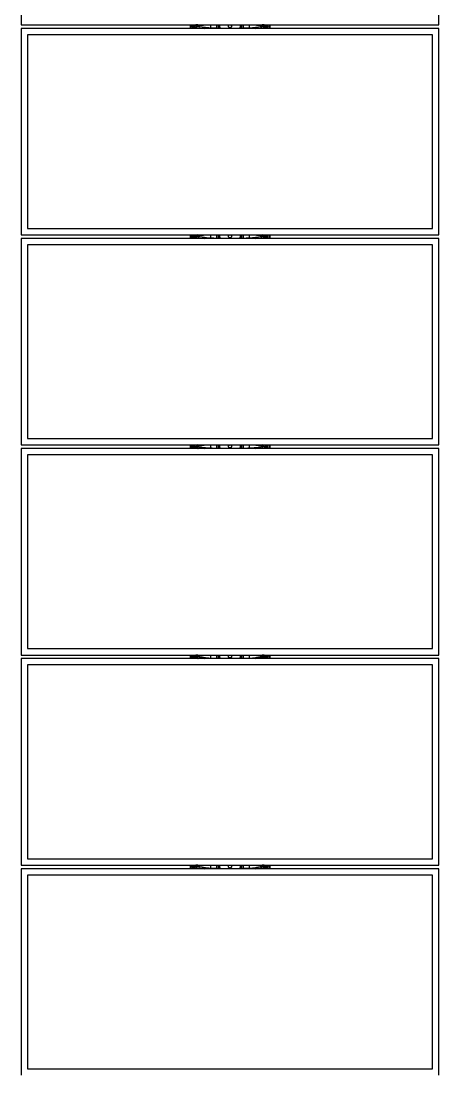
# Model space of a CAD drawing. Header units: inches. Extents: x -1851 to 6314, y -1304 to 4687.
# Drawn here: x 423.5 to 514.1, y 2487.1 to 2714.8 of the extents above; entities that cross this region are included whole.
import ezdxf

# ---------------------------------------------------------------- set-up
doc = ezdxf.new("R2010")
doc.units = ezdxf.units.IN
doc.header["$MEASUREMENT"] = 0

# ---------------------------------------------------------------- blocks, each defined once
blk = doc.blocks.new('2.4.20_7-7_Mid Plan View')
at = {"color": 7, "linetype": 'Continuous', "lineweight": 25}
for p, q in [((-6.6865, 1.15), (-7.8225, 1.15)), ((-6.7215, 1.115), (-7.7875, 1.115)), ((-7.7875, 1.115), (-7.7875, -1.115)), ((-6.7215, -1.115), (-6.7215, 1.115)), ((-6.6865, -1.15), (-6.6865, 1.15)), ((-6.6665, 1.15), (-6.6665, -1.15)), ((-5.5305, 1.15), (-6.6665, 1.15)), ((-5.5655, 1.115), (-6.6315, 1.115)), ((-6.6315, 1.115), (-6.6315, -1.115)), ((-5.5655, -1.115), (-5.5655, 1.115)), ((-5.5305, -1.15), (-5.5305, 1.15)), ((-5.5105, 1.15), (-5.5105, -1.15)), ((-4.3745, 1.15), (-5.5105, 1.15)), ((-4.4095, 1.115), (-5.4755, 1.115)), ((-5.4755, 1.115), (-5.4755, -1.115)), ((-4.4095, -1.115), (-4.4095, 1.115)), ((-4.3745, -1.15), (-4.3745, 1.15)), ((-3.2185, 1.15), (-4.3545, 1.15)), ((-4.3545, 1.15), (-4.3545, -1.15)), ((-3.2535, 1.115), (-4.3195, 1.115)), ((-4.3195, 1.115), (-4.3195, -1.115)), ((-3.2535, -1.115), (-3.2535, 1.115)), ((-3.2185, -1.15), (-3.2185, 1.15)), ((-2.0625, 1.15), (-3.1985, 1.15)), ((-3.1985, 1.15), (-3.1985, -1.15)), ((-2.0975, 1.115), (-3.1635, 1.115)), ((-3.1635, 1.115), (-3.1635, -1.115)), ((-2.0975, -1.115), (-2.0975, 1.115)), ((-2.0625, -1.15), (-2.0625, 1.15)), ((-0.9064, 1.15), (-2.0424, 1.15)), ((-2.0424, 1.15), (-2.0424, -1.15)), ((-6.6665, 0.2186), (-6.6865, 0.2186)), ((-6.6844, 0.1757), (-6.6819, 0.1872)), ((-6.6751, 0.2076), (-6.6751, 0.2019)), ((-6.6744, 0.2076), (-6.6751, 0.2076)), ((-6.6751, 0.2019), (-6.6744, 0.2019)), ((-6.6744, 0.2019), (-6.6744, 0.2076)), ((-5.5105, 0.2186), (-5.5305, 0.2186)), ((-5.5284, 0.1757), (-5.5259, 0.1872)), ((-5.5191, 0.2076), (-5.5191, 0.2019)), ((-5.5184, 0.2076), (-5.5191, 0.2076)), ((-5.5191, 0.2019), (-5.5184, 0.2019)), ((-5.5184, 0.2019), (-5.5184, 0.2076)), ((-4.3545, 0.2186), (-4.3745, 0.2186)), ((-4.3724, 0.1757), (-4.3699, 0.1872)), ((-4.3631, 0.2076), (-4.3631, 0.2019)), ((-4.3624, 0.2076), (-4.3631, 0.2076)), ((-4.3631, 0.2019), (-4.3624, 0.2019)), ((-4.3624, 0.2019), (-4.3624, 0.2076)), ((-3.1985, 0.2186), (-3.2185, 0.2186)), ((-3.2164, 0.1757), (-3.2139, 0.1872)), ((-3.2064, 0.2076), (-3.2071, 0.2076)), ((-3.2071, 0.2076), (-3.2071, 0.2019)), ((-3.2071, 0.2019), (-3.2064, 0.2019)), ((-3.2064, 0.2019), (-3.2064, 0.2076)), ((-2.0424, 0.2186), (-2.0625, 0.2186)), ((-2.0604, 0.1757), (-2.0579, 0.1872)), ((-2.0504, 0.2076), (-2.0511, 0.2076)), ((-2.0511, 0.2076), (-2.0511, 0.2019)), ((-2.0511, 0.2019), (-2.0504, 0.2019)), ((-2.0504, 0.2019), (-2.0504, 0.2076)), ((-6.6865, 0.0708), (-6.6863, 0.0713)), ((-6.6847, 0.0635), (-6.6865, 0.0635)), ((-6.6847, 0.072), (-6.6665, 0.072)), ((-6.6665, 0.0648), (-6.6847, 0.0648)), ((-6.6847, 0.0525), (-6.6847, 0.0648)), ((-5.5305, 0.0708), (-5.5303, 0.0713)), ((-5.5287, 0.0635), (-5.5305, 0.0635)), ((-5.5287, 0.072), (-5.5105, 0.072)), ((-5.5105, 0.0648), (-5.5287, 0.0648)), ((-5.5287, 0.0525), (-5.5287, 0.0648)), ((-4.3745, 0.0708), (-4.3743, 0.0713)), ((-4.3727, 0.0635), (-4.3745, 0.0635)), ((-4.3727, 0.072), (-4.3545, 0.072)), ((-4.3545, 0.0648), (-4.3727, 0.0648)), ((-4.3727, 0.0525), (-4.3727, 0.0648)), ((-3.2185, 0.0708), (-3.2183, 0.0713)), ((-3.2167, 0.0635), (-3.2185, 0.0635)), ((-3.2167, 0.072), (-3.1985, 0.072)), ((-3.1985, 0.0648), (-3.2167, 0.0648)), ((-3.2167, 0.0525), (-3.2167, 0.0648)), ((-2.0625, 0.0708), (-2.0623, 0.0713)), ((-2.0607, 0.0635), (-2.0625, 0.0635)), ((-2.0607, 0.072), (-2.0424, 0.072)), ((-2.0424, 0.0648), (-2.0607, 0.0648)), ((-2.0607, 0.0525), (-2.0607, 0.0648)), ((-6.6847, -0.0648), (-6.6847, -0.0525)), ((-5.5287, -0.0648), (-5.5287, -0.0525)), ((-4.3727, -0.0648), (-4.3727, -0.0525)), ((-3.2167, -0.0648), (-3.2167, -0.0525)), ((-2.0607, -0.0648), (-2.0607, -0.0525)), ((-6.6865, -0.0635), (-6.6847, -0.0635)), ((-6.6863, -0.0713), (-6.6865, -0.0709)), ((-6.6847, -0.0648), (-6.6665, -0.0648)), ((-6.6665, -0.072), (-6.6847, -0.072)), ((-5.5305, -0.0635), (-5.5287, -0.0635)), ((-5.5303, -0.0713), (-5.5305, -0.0709)), ((-5.5287, -0.0648), (-5.5105, -0.0648)), ((-5.5105, -0.072), (-5.5287, -0.072)), ((-4.3745, -0.0635), (-4.3727, -0.0635)), ((-4.3743, -0.0713), (-4.3745, -0.0709)), ((-4.3727, -0.0648), (-4.3545, -0.0648)), ((-4.3545, -0.072), (-4.3727, -0.072)), ((-3.2185, -0.0635), (-3.2167, -0.0635)), ((-3.2183, -0.0713), (-3.2185, -0.0709)), ((-3.2167, -0.0648), (-3.1985, -0.0648)), ((-3.1985, -0.072), (-3.2167, -0.072)), ((-2.0625, -0.0635), (-2.0607, -0.0635)), ((-2.0623, -0.0713), (-2.0625, -0.0709)), ((-2.0607, -0.0648), (-2.0424, -0.0648)), ((-2.0424, -0.072), (-2.0607, -0.072)), ((-6.6665, -0.2186), (-6.6865, -0.2186)), ((-6.6819, -0.1872), (-6.6844, -0.1757)), ((-6.6751, -0.2076), (-6.6751, -0.2019)), ((-6.6744, -0.2019), (-6.6751, -0.2019)), ((-6.6751, -0.2076), (-6.6744, -0.2076)), ((-6.6744, -0.2019), (-6.6744, -0.2076)), ((-5.5105, -0.2186), (-5.5305, -0.2186)), ((-5.5259, -0.1872), (-5.5284, -0.1757)), ((-5.5191, -0.2076), (-5.5191, -0.2019)), ((-5.5184, -0.2019), (-5.5191, -0.2019)), ((-5.5191, -0.2076), (-5.5184, -0.2076)), ((-5.5184, -0.2019), (-5.5184, -0.2076)), ((-4.3545, -0.2186), (-4.3745, -0.2186)), ((-4.3699, -0.1872), (-4.3724, -0.1757)), ((-4.3631, -0.2076), (-4.3631, -0.2019)), ((-4.3624, -0.2019), (-4.3631, -0.2019)), ((-4.3631, -0.2076), (-4.3624, -0.2076)), ((-4.3624, -0.2019), (-4.3624, -0.2076)), ((-3.1985, -0.2186), (-3.2185, -0.2186)), ((-3.2139, -0.1872), (-3.2164, -0.1757)), ((-3.2071, -0.2076), (-3.2071, -0.2019)), ((-3.2064, -0.2019), (-3.2071, -0.2019)), ((-3.2071, -0.2076), (-3.2064, -0.2076)), ((-3.2064, -0.2019), (-3.2064, -0.2076)), ((-2.0424, -0.2186), (-2.0625, -0.2186)), ((-2.0579, -0.1872), (-2.0604, -0.1757)), ((-2.0511, -0.2076), (-2.0511, -0.2019)), ((-2.0504, -0.2019), (-2.0511, -0.2019)), ((-2.0511, -0.2076), (-2.0504, -0.2076)), ((-2.0504, -0.2019), (-2.0504, -0.2076)), ((-7.8225, -1.15), (-6.6865, -1.15)), ((-7.7875, -1.115), (-6.7215, -1.115)), ((-6.6665, -1.15), (-5.5305, -1.15)), ((-6.6315, -1.115), (-5.5655, -1.115)), ((-5.5105, -1.15), (-4.3745, -1.15)), ((-5.4755, -1.115), (-4.4095, -1.115)), ((-4.3545, -1.15), (-3.2185, -1.15)), ((-4.3195, -1.115), (-3.2535, -1.115)), ((-3.1985, -1.15), (-2.0625, -1.15)), ((-3.1635, -1.115), (-2.0975, -1.115)), ((-2.0424, -1.15), (-0.9064, -1.15))]:
    blk.add_line(p, q, dxfattribs=at)
at = {"color": 8, "linetype": 'Continuous', "lineweight": 25}
for p, q in [((-6.6665, 0.215), (-6.6865, 0.215)), ((-6.6744, 0.2019), (-6.6665, 0.1267)), ((-6.6676, 0.1872), (-6.6665, 0.1824)), ((-6.6665, 0.1769), (-6.6676, 0.1872)), ((-5.5105, 0.215), (-5.5305, 0.215)), ((-5.5184, 0.2019), (-5.5105, 0.1267)), ((-5.5116, 0.1872), (-5.5105, 0.1824)), ((-5.5105, 0.1769), (-5.5116, 0.1872)), ((-4.3545, 0.215), (-4.3745, 0.215)), ((-4.3624, 0.2019), (-4.3545, 0.1267)), ((-4.3556, 0.1872), (-4.3545, 0.1824)), ((-4.3545, 0.1769), (-4.3556, 0.1872)), ((-3.1985, 0.215), (-3.2185, 0.215)), ((-3.2064, 0.2019), (-3.1985, 0.1267)), ((-3.1996, 0.1872), (-3.1985, 0.1824)), ((-3.1985, 0.1769), (-3.1996, 0.1872)), ((-2.0424, 0.215), (-2.0625, 0.215)), ((-2.0504, 0.2019), (-2.0424, 0.1267)), ((-2.0436, 0.1872), (-2.0424, 0.1824)), ((-2.0424, 0.1769), (-2.0436, 0.1872)), ((-6.6665, 0.1081), (-6.6849, 0.1081)), ((-5.5105, 0.1081), (-5.5289, 0.1081)), ((-4.3545, 0.1081), (-4.3729, 0.1081)), ((-3.1985, 0.1081), (-3.2169, 0.1081)), ((-2.0424, 0.1081), (-2.0609, 0.1081)), ((-6.6849, -0.1081), (-6.6665, -0.1081)), ((-5.5289, -0.1081), (-5.5105, -0.1081)), ((-4.3729, -0.1081), (-4.3545, -0.1081)), ((-3.2169, -0.1081), (-3.1985, -0.1081)), ((-2.0609, -0.1081), (-2.0424, -0.1081)), ((-6.6665, -0.1267), (-6.6744, -0.2019)), ((-5.5105, -0.1267), (-5.5184, -0.2019)), ((-4.3545, -0.1267), (-4.3624, -0.2019)), ((-3.1985, -0.1267), (-3.2064, -0.2019)), ((-2.0424, -0.1267), (-2.0504, -0.2019)), ((-6.6665, -0.215), (-6.6865, -0.215)), ((-6.6676, -0.1872), (-6.6665, -0.1769)), ((-6.6665, -0.1824), (-6.6676, -0.1872)), ((-5.5105, -0.215), (-5.5305, -0.215)), ((-5.5116, -0.1872), (-5.5105, -0.1769)), ((-5.5105, -0.1824), (-5.5116, -0.1872)), ((-4.3545, -0.215), (-4.3745, -0.215)), ((-4.3556, -0.1872), (-4.3545, -0.1769)), ((-4.3545, -0.1824), (-4.3556, -0.1872)), ((-3.1985, -0.215), (-3.2185, -0.215)), ((-3.1996, -0.1872), (-3.1985, -0.1769)), ((-3.1985, -0.1824), (-3.1996, -0.1872)), ((-2.0424, -0.215), (-2.0625, -0.215)), ((-2.0436, -0.1872), (-2.0424, -0.1769)), ((-2.0424, -0.1824), (-2.0436, -0.1872))]:
    blk.add_line(p, q, dxfattribs=at)
at = {"color": 8, "linetype": 'Continuous', "lineweight": 25, "flags": 128}
for points in [[(-6.6865, 0.1882), (-6.6862, 0.1882), (-6.6849, 0.1879), (-6.6838, 0.1876), (-6.6829, 0.1874), (-6.6823, 0.1873), (-6.6819, 0.1872)], [(-6.6819, 0.1872), (-6.6828, 0.1782), (-6.6865, 0.143)], [(-6.6865, 0.1762), (-6.6864, 0.1761), (-6.6855, 0.1759), (-6.6848, 0.1758), (-6.6844, 0.1757)], [(-6.6676, 0.1872), (-6.6672, 0.1873), (-6.6666, 0.1874), (-6.6665, 0.1874)], [(-5.5305, 0.1882), (-5.5302, 0.1882), (-5.5289, 0.1879), (-5.5278, 0.1876), (-5.5269, 0.1874), (-5.5263, 0.1873), (-5.5259, 0.1872)], [(-5.5259, 0.1872), (-5.5268, 0.1782), (-5.5305, 0.143)], [(-5.5305, 0.1762), (-5.5304, 0.1761), (-5.5295, 0.1759), (-5.5288, 0.1758), (-5.5284, 0.1757)], [(-5.5116, 0.1872), (-5.5112, 0.1873), (-5.5106, 0.1874), (-5.5105, 0.1874)], [(-4.3745, 0.1882), (-4.3742, 0.1882), (-4.3729, 0.1879), (-4.3718, 0.1876), (-4.3709, 0.1874), (-4.3703, 0.1873), (-4.3699, 0.1872)], [(-4.3699, 0.1872), (-4.3708, 0.1782), (-4.3745, 0.143)], [(-4.3745, 0.1762), (-4.3744, 0.1761), (-4.3735, 0.1759), (-4.3728, 0.1758), (-4.3724, 0.1757)], [(-4.3556, 0.1872), (-4.3552, 0.1873), (-4.3546, 0.1874), (-4.3545, 0.1874)], [(-3.2185, 0.1882), (-3.2182, 0.1882), (-3.2169, 0.1879), (-3.2158, 0.1876), (-3.2149, 0.1874), (-3.2143, 0.1873), (-3.2139, 0.1872)], [(-3.2139, 0.1872), (-3.2148, 0.1782), (-3.2185, 0.143)], [(-3.2185, 0.1762), (-3.2184, 0.1761), (-3.2175, 0.1759), (-3.2168, 0.1758), (-3.2164, 0.1757)], [(-3.1996, 0.1872), (-3.1992, 0.1873), (-3.1986, 0.1874), (-3.1985, 0.1874)], [(-2.0625, 0.1882), (-2.0622, 0.1882), (-2.0609, 0.1879), (-2.0598, 0.1876), (-2.0589, 0.1874), (-2.0583, 0.1873), (-2.0579, 0.1872)], [(-2.0579, 0.1872), (-2.0588, 0.1782), (-2.0625, 0.143)], [(-2.0625, 0.1762), (-2.0624, 0.1761), (-2.0615, 0.1759), (-2.0608, 0.1758), (-2.0604, 0.1757)], [(-2.0436, 0.1872), (-2.0432, 0.1873), (-2.0425, 0.1874), (-2.0424, 0.1874)], [(-6.6865, -0.143), (-6.6828, -0.1782), (-6.6819, -0.1872)], [(-5.5305, -0.143), (-5.5268, -0.1782), (-5.5259, -0.1872)], [(-4.3745, -0.143), (-4.3708, -0.1782), (-4.3699, -0.1872)], [(-3.2185, -0.143), (-3.2148, -0.1782), (-3.2139, -0.1872)], [(-2.0625, -0.143), (-2.0588, -0.1782), (-2.0579, -0.1872)], [(-6.6865, -0.1762), (-6.6864, -0.1761), (-6.6855, -0.1759), (-6.6848, -0.1758), (-6.6844, -0.1757)], [(-6.6865, -0.1882), (-6.6862, -0.1882), (-6.6849, -0.1879), (-6.6838, -0.1876), (-6.6829, -0.1874), (-6.6823, -0.1873), (-6.6819, -0.1872)], [(-6.6676, -0.1872), (-6.6672, -0.1873), (-6.6666, -0.1874), (-6.6665, -0.1874)], [(-5.5305, -0.1762), (-5.5304, -0.1761), (-5.5295, -0.1759), (-5.5288, -0.1758), (-5.5284, -0.1757)], [(-5.5305, -0.1882), (-5.5302, -0.1882), (-5.5289, -0.1879), (-5.5278, -0.1876), (-5.5269, -0.1874), (-5.5263, -0.1873), (-5.5259, -0.1872)], [(-5.5116, -0.1872), (-5.5112, -0.1873), (-5.5106, -0.1874), (-5.5105, -0.1874)], [(-4.3745, -0.1762), (-4.3744, -0.1761), (-4.3735, -0.1759), (-4.3728, -0.1758), (-4.3724, -0.1757)], [(-4.3745, -0.1882), (-4.3742, -0.1882), (-4.3729, -0.1879), (-4.3718, -0.1876), (-4.3709, -0.1874), (-4.3703, -0.1873), (-4.3699, -0.1872)], [(-4.3556, -0.1872), (-4.3552, -0.1873), (-4.3546, -0.1874), (-4.3545, -0.1874)], [(-3.2185, -0.1762), (-3.2184, -0.1761), (-3.2175, -0.1759), (-3.2168, -0.1758), (-3.2164, -0.1757)], [(-3.2185, -0.1882), (-3.2182, -0.1882), (-3.2169, -0.1879), (-3.2158, -0.1876), (-3.2149, -0.1874), (-3.2143, -0.1873), (-3.2139, -0.1872)], [(-3.1996, -0.1872), (-3.1992, -0.1873), (-3.1986, -0.1874), (-3.1985, -0.1874)], [(-2.0625, -0.1762), (-2.0624, -0.1761), (-2.0615, -0.1759), (-2.0608, -0.1758), (-2.0604, -0.1757)], [(-2.0625, -0.1882), (-2.0622, -0.1882), (-2.0609, -0.1879), (-2.0598, -0.1876), (-2.0589, -0.1874), (-2.0583, -0.1873), (-2.0579, -0.1872)], [(-2.0436, -0.1872), (-2.0432, -0.1873), (-2.0425, -0.1874), (-2.0424, -0.1874)]]:
    blk.add_lwpolyline(points, dxfattribs=at)
at = {"color": 7, "linetype": 'Continuous', "lineweight": 25, "flags": 128}
for points in [[(-6.6849, 0.1081), (-6.684, 0.117), (-6.6802, 0.1529), (-6.6751, 0.2019)], [(-5.5289, 0.1081), (-5.528, 0.117), (-5.5242, 0.1529), (-5.5191, 0.2019)], [(-4.3729, 0.1081), (-4.372, 0.117), (-4.3682, 0.1529), (-4.3631, 0.2019)], [(-3.2169, 0.1081), (-3.216, 0.117), (-3.2122, 0.1529), (-3.2071, 0.2019)], [(-2.0609, 0.1081), (-2.06, 0.117), (-2.0562, 0.1529), (-2.0511, 0.2019)], [(-6.6751, -0.2019), (-6.676, -0.1929), (-6.6798, -0.157), (-6.6849, -0.1081)], [(-5.5191, -0.2019), (-5.52, -0.1929), (-5.5238, -0.157), (-5.5289, -0.1081)], [(-4.3631, -0.2019), (-4.364, -0.1929), (-4.3678, -0.157), (-4.3729, -0.1081)], [(-3.2071, -0.2019), (-3.208, -0.1929), (-3.2118, -0.157), (-3.2169, -0.1081)], [(-2.0511, -0.2019), (-2.052, -0.1929), (-2.0558, -0.157), (-2.0609, -0.1081)]]:
    blk.add_lwpolyline(points, dxfattribs=at)
at = {"color": 8, "linetype": 'Continuous', "lineweight": 25}
for centre, major_axis, ratio, start_param, end_param in [((-6.6728, 0.1831), (0.0026, -0.0244), 0.611475, 2.543886, 3.07755), ((-5.5168, 0.1831), (0.0026, -0.0244), 0.611475, 2.543886, 3.07755), ((-4.3608, 0.1831), (0.0026, -0.0244), 0.611475, 2.543886, 3.07755), ((-3.2048, 0.1831), (0.0026, -0.0244), 0.611475, 2.543886, 3.07755), ((-2.0486, 0.1831), (-0.0029, 0.0244), 0.614817, -0.606701, -0.073037), ((-6.6728, -0.1831), (-0.0026, -0.0244), 0.611475, 0.064043, 0.597707), ((-5.5168, -0.1831), (-0.0026, -0.0244), 0.611475, 0.064043, 0.597707), ((-4.3608, -0.1831), (-0.0026, -0.0244), 0.611475, 0.064043, 0.597707), ((-3.2048, -0.1831), (-0.0026, -0.0244), 0.611475, 0.064043, 0.597707), ((-2.0486, -0.1831), (0.0029, 0.0244), 0.614817, 3.214629, 3.748294)]:
    blk.add_ellipse(centre, major_axis=major_axis, ratio=ratio, start_param=start_param, end_param=end_param, dxfattribs=at)
at = {"color": 7, "linetype": 'Continuous', "lineweight": 25}
for centre, major_axis, start_param, end_param in [((-6.6728, 0.1831), (-0.002, 0.0187), 4.899674, 6.219143), ((-5.5168, 0.1831), (-0.002, 0.0187), 4.899674, 6.219143), ((-4.3608, 0.1831), (-0.002, 0.0187), 4.899674, 6.219143), ((-3.2048, 0.1831), (-0.002, 0.0187), 4.899674, 6.219143), ((-2.0488, 0.1831), (-0.002, 0.0187), 4.899674, 6.219143), ((-6.6728, -0.1831), (0.002, 0.0187), 3.205635, 4.525104), ((-5.5168, -0.1831), (0.002, 0.0187), 3.205635, 4.525104), ((-4.3608, -0.1831), (0.002, 0.0187), 3.205635, 4.525104), ((-3.2048, -0.1831), (0.002, 0.0187), 3.205635, 4.525104), ((-2.0488, -0.1831), (0.002, 0.0187), 3.205635, 4.525104)]:
    blk.add_ellipse(centre, major_axis=major_axis, ratio=0.302481, start_param=start_param, end_param=end_param, dxfattribs=at)
at = {"color": 8, "linetype": 'Continuous', "lineweight": 25}
for points, knots in [([(-6.6865, 0.1999), (-6.6865, 0.1999), (-6.686, 0.2009), (-6.6846, 0.2026), (-6.6822, 0.205), (-6.6795, 0.2066), (-6.677, 0.2074), (-6.6757, 0.2075), (-6.6751, 0.2076)], [0, 0, 0, 0, 0.006369, 0.231015, 0.455244, 0.725783, 0.862991, 1, 1, 1, 1]), ([(-6.6865, 0.1651), (-6.6863, 0.1667), (-6.6857, 0.1701), (-6.6849, 0.1737), (-6.6844, 0.1757)], [0, 0, 0, 0, 0.450654, 1, 1, 1, 1]), ([(-5.5305, 0.1999), (-5.5305, 0.1999), (-5.53, 0.2009), (-5.5286, 0.2026), (-5.5262, 0.205), (-5.5235, 0.2066), (-5.521, 0.2074), (-5.5197, 0.2075), (-5.5191, 0.2076)], [0, 0, 0, 0, 0.006369, 0.231015, 0.455244, 0.725783, 0.862991, 1, 1, 1, 1]), ([(-5.5305, 0.1651), (-5.5303, 0.1667), (-5.5297, 0.1701), (-5.5289, 0.1737), (-5.5284, 0.1757)], [0, 0, 0, 0, 0.450654, 1, 1, 1, 1]), ([(-4.3745, 0.1999), (-4.3745, 0.1999), (-4.374, 0.2009), (-4.3726, 0.2026), (-4.3702, 0.205), (-4.3675, 0.2066), (-4.365, 0.2074), (-4.3637, 0.2075), (-4.3631, 0.2076)], [0, 0, 0, 0, 0.0063538, 0.2310163, 0.4552183, 0.7257536, 0.86296, 1, 1, 1, 1]), ([(-4.3745, 0.1651), (-4.3743, 0.1667), (-4.3737, 0.1701), (-4.3729, 0.1737), (-4.3724, 0.1757)], [0, 0, 0, 0, 0.450646, 1, 1, 1, 1]), ([(-3.2185, 0.1999), (-3.2185, 0.1999), (-3.218, 0.2009), (-3.2166, 0.2026), (-3.2142, 0.205), (-3.2115, 0.2066), (-3.209, 0.2074), (-3.2077, 0.2075), (-3.2071, 0.2076)], [0, 0, 0, 0, 0.006362, 0.231016, 0.455231, 0.725768, 0.862976, 1, 1, 1, 1]), ([(-3.2185, 0.1651), (-3.2183, 0.1667), (-3.2177, 0.1701), (-3.2169, 0.1737), (-3.2164, 0.1757)], [0, 0, 0, 0, 0.45065, 1, 1, 1, 1]), ([(-2.0625, 0.1999), (-2.0625, 0.1999), (-2.062, 0.2009), (-2.0606, 0.2026), (-2.0582, 0.205), (-2.0555, 0.2066), (-2.053, 0.2074), (-2.0517, 0.2075), (-2.0511, 0.2076)], [0, 0, 0, 0, 0.006362, 0.231016, 0.455231, 0.725768, 0.862976, 1, 1, 1, 1]), ([(-2.0625, 0.1651), (-2.0623, 0.1667), (-2.0617, 0.1701), (-2.0609, 0.1737), (-2.0604, 0.1757)], [0, 0, 0, 0, 0.450654, 1, 1, 1, 1]), ([(-6.6844, -0.1757), (-6.6849, -0.1738), (-6.6856, -0.1702), (-6.6862, -0.1667), (-6.6865, -0.1651)], [0, 0, 0, 0, 0.529453, 1, 1, 1, 1]), ([(-5.5284, -0.1757), (-5.5289, -0.1738), (-5.5296, -0.1702), (-5.5302, -0.1667), (-5.5305, -0.1651)], [0, 0, 0, 0, 0.529461, 1, 1, 1, 1]), ([(-4.3724, -0.1757), (-4.3729, -0.1738), (-4.3736, -0.1702), (-4.3742, -0.1667), (-4.3745, -0.1651)], [0, 0, 0, 0, 0.529461, 1, 1, 1, 1]), ([(-3.2164, -0.1757), (-3.2169, -0.1738), (-3.2176, -0.1702), (-3.2182, -0.1667), (-3.2185, -0.1651)], [0, 0, 0, 0, 0.5294567, 1, 1, 1, 1]), ([(-2.0604, -0.1757), (-2.0609, -0.1738), (-2.0616, -0.1702), (-2.0622, -0.1667), (-2.0625, -0.1651)], [0, 0, 0, 0, 0.5294567, 1, 1, 1, 1]), ([(-6.6751, -0.2076), (-6.6753, -0.2076), (-6.6766, -0.2075), (-6.6787, -0.207), (-6.681, -0.2057), (-6.683, -0.2043), (-6.6847, -0.2024), (-6.686, -0.2009), (-6.6864, -0.2), (-6.6865, -0.1998)], [0, 0, 0, 0, 0.046459, 0.2805, 0.437552, 0.594876, 0.781442, 0.9682, 1, 1, 1, 1]), ([(-5.5191, -0.2076), (-5.5193, -0.2076), (-5.5206, -0.2075), (-5.5227, -0.207), (-5.525, -0.2057), (-5.527, -0.2043), (-5.5287, -0.2024), (-5.53, -0.2009), (-5.5304, -0.2), (-5.5305, -0.1998)], [0, 0, 0, 0, 0.046459, 0.2805, 0.437552, 0.594876, 0.781442, 0.9682, 1, 1, 1, 1]), ([(-4.3631, -0.2076), (-4.3633, -0.2076), (-4.3646, -0.2075), (-4.3667, -0.207), (-4.369, -0.2057), (-4.371, -0.2043), (-4.3727, -0.2024), (-4.374, -0.2009), (-4.3744, -0.2), (-4.3745, -0.1998)], [0, 0, 0, 0, 0.0464912, 0.28053, 0.4375797, 0.5948764, 0.7814396, 0.9682158, 1, 1, 1, 1]), ([(-3.2071, -0.2076), (-3.2073, -0.2076), (-3.2086, -0.2075), (-3.2107, -0.207), (-3.213, -0.2057), (-3.215, -0.2043), (-3.2167, -0.2024), (-3.218, -0.2009), (-3.2184, -0.2), (-3.2185, -0.1998)], [0, 0, 0, 0, 0.046475, 0.280515, 0.437566, 0.594876, 0.781441, 0.968208, 1, 1, 1, 1]), ([(-2.0511, -0.2076), (-2.0513, -0.2076), (-2.0526, -0.2075), (-2.0547, -0.207), (-2.057, -0.2057), (-2.059, -0.2043), (-2.0607, -0.2024), (-2.062, -0.2009), (-2.0624, -0.2), (-2.0625, -0.1998)], [0, 0, 0, 0, 0.046475, 0.2805157, 0.4375666, 0.5948778, 0.7814424, 0.9682002, 1, 1, 1, 1])]:
    blk.add_open_spline(points, degree=3, knots=knots, dxfattribs=at)
at = {"color": 7, "linetype": 'Continuous', "lineweight": 25}
for points, knots in [([(-6.6751, 0.2019), (-6.6753, 0.2018), (-6.6759, 0.2017), (-6.6769, 0.2009), (-6.6784, 0.1989), (-6.6798, 0.1958), (-6.6809, 0.192), (-6.6815, 0.1892), (-6.6818, 0.1876), (-6.6819, 0.1872)], [0, 0, 0, 0, 0.045608, 0.09754, 0.22396, 0.478107, 0.704066, 0.930179, 1, 1, 1, 1]), ([(-5.5191, 0.2019), (-5.5193, 0.2018), (-5.5199, 0.2017), (-5.5209, 0.2009), (-5.5224, 0.1989), (-5.5238, 0.1958), (-5.5249, 0.192), (-5.5255, 0.1892), (-5.5258, 0.1876), (-5.5259, 0.1872)], [0, 0, 0, 0, 0.045608, 0.097561, 0.223963, 0.478119, 0.704069, 0.930179, 1, 1, 1, 1]), ([(-4.3631, 0.2019), (-4.3633, 0.2018), (-4.3639, 0.2017), (-4.3649, 0.2009), (-4.3664, 0.1989), (-4.3678, 0.1958), (-4.3689, 0.192), (-4.3695, 0.1892), (-4.3698, 0.1876), (-4.3699, 0.1872)], [0, 0, 0, 0, 0.045608, 0.09756, 0.223962, 0.478117, 0.704074, 0.930184, 1, 1, 1, 1]), ([(-3.2071, 0.2019), (-3.2073, 0.2018), (-3.2079, 0.2017), (-3.2089, 0.2009), (-3.2104, 0.1989), (-3.2118, 0.1958), (-3.2129, 0.192), (-3.2135, 0.1892), (-3.2138, 0.1876), (-3.2139, 0.1872)], [0, 0, 0, 0, 0.045608, 0.09755, 0.223961, 0.478112, 0.70407, 0.930181, 1, 1, 1, 1]), ([(-2.0511, 0.2019), (-2.0513, 0.2018), (-2.0519, 0.2017), (-2.0529, 0.2009), (-2.0544, 0.1989), (-2.0558, 0.1958), (-2.0569, 0.192), (-2.0575, 0.1892), (-2.0578, 0.1876), (-2.0579, 0.1872)], [0, 0, 0, 0, 0.045608, 0.097551, 0.223961, 0.478113, 0.704068, 0.930179, 1, 1, 1, 1]), ([(-6.6849, 0.108), (-6.6849, 0.108), (-6.6849, 0.108), (-6.685, 0.108), (-6.685, 0.108), (-6.6851, 0.1079), (-6.6857, 0.1079), (-6.6862, 0.1078), (-6.6865, 0.1078)], [0, 0, 0, 0, 0.022386, 0.037222, 0.060828, 0.100788, 0.316245, 1, 1, 1, 1]), ([(-6.6863, 0.0713), (-6.6862, 0.0718), (-6.6861, 0.0744), (-6.686, 0.0791), (-6.6857, 0.0856), (-6.6855, 0.0923), (-6.6853, 0.0984), (-6.6851, 0.1036), (-6.685, 0.1066), (-6.6849, 0.108)], [0, 0, 0, 0, 0.038746, 0.197213, 0.355681, 0.54163, 0.727577, 0.86379, 1, 1, 1, 1]), ([(-6.6863, 0.0713), (-6.6861, 0.0715), (-6.6858, 0.0718), (-6.6852, 0.072), (-6.6849, 0.072), (-6.6847, 0.072)], [0, 0, 0, 0, 0.390088, 0.780372, 1, 1, 1, 1]), ([(-5.5289, 0.108), (-5.5289, 0.108), (-5.5289, 0.108), (-5.529, 0.108), (-5.529, 0.108), (-5.5291, 0.1079), (-5.5297, 0.1079), (-5.5302, 0.1078), (-5.5305, 0.1078)], [0, 0, 0, 0, 0.02227, 0.037108, 0.060939, 0.100907, 0.316403, 1, 1, 1, 1]), ([(-5.5303, 0.0713), (-5.5302, 0.0718), (-5.5301, 0.0744), (-5.53, 0.0791), (-5.5297, 0.0856), (-5.5295, 0.0923), (-5.5293, 0.0984), (-5.5291, 0.1036), (-5.529, 0.1066), (-5.5289, 0.108)], [0, 0, 0, 0, 0.038746, 0.197213, 0.355682, 0.541629, 0.727576, 0.86379, 1, 1, 1, 1]), ([(-5.5303, 0.0713), (-5.5301, 0.0715), (-5.5298, 0.0718), (-5.5292, 0.072), (-5.5289, 0.072), (-5.5287, 0.072)], [0, 0, 0, 0, 0.390088, 0.780372, 1, 1, 1, 1]), ([(-4.3729, 0.108), (-4.3729, 0.108), (-4.3729, 0.108), (-4.373, 0.108), (-4.373, 0.108), (-4.3731, 0.1079), (-4.3737, 0.1079), (-4.3742, 0.1078), (-4.3745, 0.1078)], [0, 0, 0, 0, 0.0223922, 0.0372321, 0.0608447, 0.1008162, 0.3163338, 1, 1, 1, 1]), ([(-4.3743, 0.0713), (-4.3742, 0.0718), (-4.3741, 0.0744), (-4.374, 0.0791), (-4.3737, 0.0856), (-4.3735, 0.0923), (-4.3733, 0.0984), (-4.3731, 0.1036), (-4.373, 0.1066), (-4.3729, 0.108)], [0, 0, 0, 0, 0.038746, 0.197213, 0.355682, 0.541629, 0.727576, 0.86379, 1, 1, 1, 1]), ([(-4.3743, 0.0713), (-4.3741, 0.0715), (-4.3738, 0.0718), (-4.3732, 0.072), (-4.3729, 0.072), (-4.3727, 0.072)], [0, 0, 0, 0, 0.390081, 0.7801, 1, 1, 1, 1]), ([(-3.2169, 0.108), (-3.2169, 0.108), (-3.2169, 0.108), (-3.217, 0.108), (-3.217, 0.108), (-3.2171, 0.1079), (-3.2177, 0.1079), (-3.2182, 0.1078), (-3.2185, 0.1078)], [0, 0, 0, 0, 0.022389, 0.037227, 0.060837, 0.100932, 0.31628, 1, 1, 1, 1]), ([(-3.2183, 0.0713), (-3.2182, 0.0718), (-3.2181, 0.0744), (-3.218, 0.0791), (-3.2177, 0.0856), (-3.2175, 0.0923), (-3.2173, 0.0984), (-3.2171, 0.1036), (-3.217, 0.1066), (-3.2169, 0.108)], [0, 0, 0, 0, 0.038746, 0.197213, 0.355682, 0.541629, 0.727577, 0.86379, 1, 1, 1, 1]), ([(-3.2183, 0.0713), (-3.2181, 0.0715), (-3.2178, 0.0718), (-3.2172, 0.072), (-3.2169, 0.072), (-3.2167, 0.072)], [0, 0, 0, 0, 0.390084, 0.780236, 1, 1, 1, 1]), ([(-2.0609, 0.108), (-2.0609, 0.108), (-2.0609, 0.108), (-2.061, 0.108), (-2.061, 0.108), (-2.0611, 0.1079), (-2.0617, 0.1079), (-2.0622, 0.1078), (-2.0625, 0.1078)], [0, 0, 0, 0, 0.022389, 0.037227, 0.060836, 0.100802, 0.316289, 1, 1, 1, 1]), ([(-2.0623, 0.0713), (-2.0622, 0.0718), (-2.0621, 0.0744), (-2.062, 0.0791), (-2.0617, 0.0856), (-2.0615, 0.0923), (-2.0613, 0.0984), (-2.0611, 0.1036), (-2.061, 0.1066), (-2.0609, 0.108)], [0, 0, 0, 0, 0.038746, 0.197213, 0.355682, 0.541629, 0.727577, 0.86379, 1, 1, 1, 1]), ([(-2.0623, 0.0713), (-2.0621, 0.0715), (-2.0618, 0.0718), (-2.0612, 0.072), (-2.0609, 0.072), (-2.0607, 0.072)], [0, 0, 0, 0, 0.3900199, 0.780213, 1, 1, 1, 1]), ([(-6.6839, 0.0528), (-6.684, 0.0527), (-6.6842, 0.0525), (-6.6846, 0.0524), (-6.685, 0.0523), (-6.6854, 0.0524), (-6.6857, 0.0525), (-6.6862, 0.0527), (-6.6865, 0.053), (-6.6865, 0.0532), (-6.6865, 0.0533)], [0, 0, 0, 0, 0.154263, 0.268699, 0.364753, 0.461069, 0.556211, 0.707605, 0.947311, 1, 1, 1, 1]), ([(-6.6839, 0.0528), (-6.6834, 0.0532), (-6.6823, 0.0541), (-6.6802, 0.0552), (-6.6777, 0.056), (-6.6749, 0.0563), (-6.6719, 0.056), (-6.6694, 0.0552), (-6.6676, 0.0543), (-6.6668, 0.0537), (-6.6665, 0.0535)], [0, 0, 0, 0, 0.130892, 0.261473, 0.397692, 0.535152, 0.655624, 0.809111, 0.93504, 1, 1, 1, 1]), ([(-6.6738, 0.0085), (-6.6747, 0.0085), (-6.6766, 0.0086), (-6.6792, 0.0074), (-6.6813, 0.0055), (-6.6826, 0.0029), (-6.6831, 0), (-6.6826, -0.0028), (-6.6813, -0.0054), (-6.6792, -0.0074), (-6.6766, -0.0085), (-6.6738, -0.0087), (-6.6711, -0.0079), (-6.6689, -0.0062), (-6.6672, -0.0038), (-6.6664, -0.001), (-6.6666, 0.0019), (-6.6676, 0.0046), (-6.6695, 0.0068), (-6.6716, 0.0081), (-6.6732, 0.0084), (-6.6738, 0.0085)], [0, 0, 0, 0, 0.052104, 0.104544, 0.157915, 0.212373, 0.267149, 0.32152, 0.375409, 0.428943, 0.481971, 0.534332, 0.586535, 0.639504, 0.693643, 0.748416, 0.802965, 0.856999, 0.910658, 0.963881, 1, 1, 1, 1]), ([(-5.5279, 0.0528), (-5.528, 0.0527), (-5.5282, 0.0525), (-5.5286, 0.0524), (-5.529, 0.0523), (-5.5294, 0.0524), (-5.5297, 0.0525), (-5.5302, 0.0527), (-5.5305, 0.053), (-5.5305, 0.0532), (-5.5305, 0.0533)], [0, 0, 0, 0, 0.1543471, 0.2686683, 0.3648483, 0.4611619, 0.5561865, 0.707671, 0.9473117, 1, 1, 1, 1]), ([(-5.5279, 0.0528), (-5.5274, 0.0532), (-5.5263, 0.0541), (-5.5242, 0.0552), (-5.5217, 0.056), (-5.5189, 0.0563), (-5.5159, 0.056), (-5.5134, 0.0552), (-5.5116, 0.0543), (-5.5108, 0.0537), (-5.5105, 0.0535)], [0, 0, 0, 0, 0.130878, 0.261474, 0.397673, 0.535155, 0.655626, 0.809112, 0.93504, 1, 1, 1, 1]), ([(-5.5178, 0.0085), (-5.5187, 0.0085), (-5.5206, 0.0086), (-5.5232, 0.0074), (-5.5253, 0.0055), (-5.5266, 0.0029), (-5.5271, 0), (-5.5266, -0.0028), (-5.5253, -0.0054), (-5.5232, -0.0074), (-5.5206, -0.0085), (-5.5178, -0.0087), (-5.5151, -0.0079), (-5.5129, -0.0062), (-5.5112, -0.0038), (-5.5104, -0.001), (-5.5106, 0.0019), (-5.5116, 0.0046), (-5.5135, 0.0068), (-5.5156, 0.0081), (-5.5172, 0.0084), (-5.5178, 0.0085)], [0, 0, 0, 0, 0.052104, 0.104545, 0.157916, 0.212374, 0.26715, 0.321522, 0.375411, 0.428945, 0.481966, 0.534336, 0.586539, 0.639501, 0.693645, 0.748418, 0.802968, 0.856999, 0.910659, 0.96389, 1, 1, 1, 1]), ([(-4.3719, 0.0528), (-4.372, 0.0527), (-4.3722, 0.0525), (-4.3726, 0.0524), (-4.373, 0.0523), (-4.3734, 0.0524), (-4.3737, 0.0525), (-4.3742, 0.0527), (-4.3745, 0.053), (-4.3745, 0.0532), (-4.3745, 0.0533)], [0, 0, 0, 0, 0.154264, 0.268588, 0.36477, 0.461086, 0.556229, 0.707624, 0.947331, 1, 1, 1, 1]), ([(-4.3719, 0.0528), (-4.3714, 0.0532), (-4.3703, 0.0541), (-4.3682, 0.0552), (-4.3657, 0.056), (-4.3629, 0.0563), (-4.3599, 0.056), (-4.3574, 0.0552), (-4.3556, 0.0543), (-4.3548, 0.0537), (-4.3545, 0.0535)], [0, 0, 0, 0, 0.13089, 0.261469, 0.397686, 0.535165, 0.655635, 0.8091, 0.935027, 1, 1, 1, 1]), ([(-4.3618, 0.0085), (-4.3627, 0.0085), (-4.3646, 0.0086), (-4.3672, 0.0074), (-4.3693, 0.0055), (-4.3706, 0.0029), (-4.3711, 0), (-4.3706, -0.0028), (-4.3693, -0.0054), (-4.3672, -0.0074), (-4.3646, -0.0085), (-4.3618, -0.0087), (-4.3591, -0.0079), (-4.3569, -0.0062), (-4.3552, -0.0038), (-4.3544, -0.001), (-4.3546, 0.0019), (-4.3556, 0.0046), (-4.3575, 0.0068), (-4.3596, 0.0081), (-4.3612, 0.0084), (-4.3618, 0.0085)], [0, 0, 0, 0, 0.052113, 0.104553, 0.157917, 0.212379, 0.267154, 0.321524, 0.375409, 0.42895, 0.48197, 0.534331, 0.586542, 0.639503, 0.693647, 0.74842, 0.80297, 0.857, 0.910659, 0.96389, 1, 1, 1, 1]), ([(-3.2159, 0.0528), (-3.216, 0.0527), (-3.2162, 0.0525), (-3.2166, 0.0524), (-3.217, 0.0523), (-3.2174, 0.0524), (-3.2177, 0.0525), (-3.2182, 0.0527), (-3.2185, 0.053), (-3.2185, 0.0532), (-3.2185, 0.0533)], [0, 0, 0, 0, 0.154264, 0.268643, 0.364762, 0.461077, 0.55622, 0.707615, 0.947321, 1, 1, 1, 1]), ([(-3.2159, 0.0528), (-3.2154, 0.0532), (-3.2143, 0.0541), (-3.2122, 0.0552), (-3.2097, 0.056), (-3.2069, 0.0563), (-3.2039, 0.056), (-3.2014, 0.0552), (-3.1996, 0.0543), (-3.1988, 0.0537), (-3.1985, 0.0535)], [0, 0, 0, 0, 0.130891, 0.26147, 0.397679, 0.53516, 0.65563, 0.809106, 0.935033, 1, 1, 1, 1]), ([(-3.2058, 0.0085), (-3.2067, 0.0085), (-3.2086, 0.0086), (-3.2112, 0.0074), (-3.2133, 0.0055), (-3.2146, 0.0029), (-3.2151, 0), (-3.2146, -0.0028), (-3.2133, -0.0054), (-3.2112, -0.0074), (-3.2086, -0.0085), (-3.2058, -0.0087), (-3.2031, -0.0079), (-3.2009, -0.0062), (-3.1992, -0.0038), (-3.1984, -0.001), (-3.1986, 0.0019), (-3.1996, 0.0046), (-3.2015, 0.0068), (-3.2036, 0.0081), (-3.2052, 0.0084), (-3.2058, 0.0085)], [0, 0, 0, 0, 0.052108, 0.104549, 0.157917, 0.212377, 0.267152, 0.321523, 0.375409, 0.428947, 0.481967, 0.534332, 0.586539, 0.639501, 0.693645, 0.748418, 0.802968, 0.857, 0.910659, 0.96389, 1, 1, 1, 1]), ([(-2.0599, 0.0528), (-2.06, 0.0527), (-2.0602, 0.0525), (-2.0606, 0.0524), (-2.061, 0.0523), (-2.0614, 0.0524), (-2.0617, 0.0525), (-2.0622, 0.0527), (-2.0625, 0.053), (-2.0625, 0.0532), (-2.0625, 0.0533)], [0, 0, 0, 0, 0.154304, 0.268625, 0.364806, 0.461119, 0.556202, 0.70764, 0.947312, 1, 1, 1, 1]), ([(-2.0599, 0.0528), (-2.0594, 0.0532), (-2.0583, 0.0541), (-2.0562, 0.0552), (-2.0537, 0.056), (-2.0509, 0.0563), (-2.0479, 0.056), (-2.0454, 0.0552), (-2.0436, 0.0543), (-2.0427, 0.0537), (-2.0424, 0.0535)], [0, 0, 0, 0, 0.130885, 0.261474, 0.397684, 0.535166, 0.655627, 0.809104, 0.935033, 1, 1, 1, 1]), ([(-2.0498, 0.0085), (-2.0507, 0.0085), (-2.0526, 0.0086), (-2.0552, 0.0074), (-2.0573, 0.0055), (-2.0586, 0.0029), (-2.0591, 0), (-2.0586, -0.0028), (-2.0573, -0.0054), (-2.0552, -0.0074), (-2.0526, -0.0085), (-2.0498, -0.0087), (-2.0471, -0.0079), (-2.0449, -0.0062), (-2.0432, -0.0038), (-2.0423, -0.001), (-2.0425, 0.0019), (-2.0436, 0.0046), (-2.0455, 0.0068), (-2.0476, 0.0081), (-2.0492, 0.0084), (-2.0498, 0.0085)], [0, 0, 0, 0, 0.0521081, 0.1045446, 0.1579155, 0.2123732, 0.2671489, 0.3215197, 0.3754084, 0.4289428, 0.4819669, 0.5343322, 0.5865346, 0.6394999, 0.6936437, 0.7484168, 0.8029665, 0.8569989, 0.9106549, 0.9638859, 1, 1, 1, 1]), ([(-6.6865, -0.0533), (-6.6865, -0.0533), (-6.6865, -0.053), (-6.6861, -0.0527), (-6.6858, -0.0525), (-6.6853, -0.0524), (-6.6849, -0.0523), (-6.6845, -0.0524), (-6.6842, -0.0526), (-6.684, -0.0527), (-6.6839, -0.0528)], [0, 0, 0, 0, 0.119092, 0.292707, 0.467764, 0.568733, 0.670252, 0.761357, 0.88288, 1, 1, 1, 1]), ([(-6.6665, -0.0535), (-6.6667, -0.0537), (-6.6677, -0.0544), (-6.6693, -0.0552), (-6.6714, -0.0558), (-6.673, -0.0561), (-6.6751, -0.0563), (-6.6776, -0.056), (-6.6801, -0.0552), (-6.6822, -0.0541), (-6.6834, -0.0532), (-6.6839, -0.0528), (-6.6839, -0.0528)], [0, 0, 0, 0, 0.052244, 0.218728, 0.303334, 0.387706, 0.463479, 0.585126, 0.740617, 0.868319, 0.996302, 1, 1, 1, 1]), ([(-5.5305, -0.0533), (-5.5305, -0.0533), (-5.5305, -0.053), (-5.5301, -0.0527), (-5.5298, -0.0525), (-5.5293, -0.0524), (-5.5289, -0.0523), (-5.5285, -0.0524), (-5.5282, -0.0526), (-5.528, -0.0527), (-5.5279, -0.0528)], [0, 0, 0, 0, 0.119092, 0.292645, 0.467791, 0.568759, 0.670277, 0.761381, 0.8828, 1, 1, 1, 1]), ([(-5.5105, -0.0535), (-5.5107, -0.0537), (-5.5117, -0.0544), (-5.5133, -0.0552), (-5.5154, -0.0558), (-5.517, -0.0561), (-5.5191, -0.0563), (-5.5216, -0.056), (-5.5241, -0.0552), (-5.5262, -0.0541), (-5.5274, -0.0532), (-5.5279, -0.0528), (-5.5279, -0.0528)], [0, 0, 0, 0, 0.052244, 0.218743, 0.30333, 0.387701, 0.463496, 0.585121, 0.74063, 0.868332, 0.996315, 1, 1, 1, 1]), ([(-4.3745, -0.0533), (-4.3745, -0.0533), (-4.3745, -0.053), (-4.3741, -0.0527), (-4.3738, -0.0525), (-4.3733, -0.0524), (-4.3729, -0.0523), (-4.3725, -0.0524), (-4.3722, -0.0526), (-4.372, -0.0527), (-4.3719, -0.0528)], [0, 0, 0, 0, 0.119097, 0.29266, 0.467725, 0.568698, 0.670221, 0.76145, 0.882875, 1, 1, 1, 1]), ([(-4.3545, -0.0535), (-4.3547, -0.0537), (-4.3557, -0.0544), (-4.3573, -0.0552), (-4.3594, -0.0558), (-4.361, -0.0561), (-4.3631, -0.0563), (-4.3656, -0.056), (-4.3681, -0.0552), (-4.3702, -0.0541), (-4.3714, -0.0532), (-4.3719, -0.0528), (-4.3719, -0.0528)], [0, 0, 0, 0, 0.052257, 0.218739, 0.303344, 0.387694, 0.463488, 0.585111, 0.74062, 0.868321, 0.996302, 1, 1, 1, 1]), ([(-3.2185, -0.0533), (-3.2185, -0.0533), (-3.2185, -0.053), (-3.2181, -0.0527), (-3.2178, -0.0525), (-3.2173, -0.0524), (-3.2169, -0.0523), (-3.2165, -0.0524), (-3.2162, -0.0526), (-3.216, -0.0527), (-3.2159, -0.0528)], [0, 0, 0, 0, 0.1190932, 0.2926493, 0.4677524, 0.5687217, 0.6702412, 0.7614069, 0.8828795, 1, 1, 1, 1]), ([(-3.1985, -0.0535), (-3.1987, -0.0537), (-3.1997, -0.0544), (-3.2013, -0.0552), (-3.2034, -0.0558), (-3.205, -0.0561), (-3.2071, -0.0563), (-3.2096, -0.056), (-3.2121, -0.0552), (-3.2142, -0.0541), (-3.2154, -0.0532), (-3.2159, -0.0528), (-3.2159, -0.0528)], [0, 0, 0, 0, 0.05225, 0.218733, 0.303339, 0.387699, 0.463482, 0.585117, 0.740626, 0.868327, 0.996302, 1, 1, 1, 1]), ([(-2.0625, -0.0533), (-2.0625, -0.0533), (-2.0625, -0.053), (-2.0621, -0.0527), (-2.0618, -0.0525), (-2.0613, -0.0524), (-2.0609, -0.0523), (-2.0605, -0.0524), (-2.0602, -0.0526), (-2.06, -0.0527), (-2.0599, -0.0528)], [0, 0, 0, 0, 0.11909, 0.292672, 0.467771, 0.568681, 0.67026, 0.761424, 0.882842, 1, 1, 1, 1]), ([(-2.0424, -0.0535), (-2.0426, -0.0537), (-2.0437, -0.0544), (-2.0453, -0.0552), (-2.0474, -0.0558), (-2.049, -0.0561), (-2.0511, -0.0563), (-2.0536, -0.056), (-2.0561, -0.0552), (-2.0582, -0.0541), (-2.0594, -0.0532), (-2.0599, -0.0528), (-2.0599, -0.0528)], [0, 0, 0, 0, 0.052251, 0.218735, 0.303342, 0.387703, 0.463487, 0.585112, 0.740623, 0.868325, 0.996309, 1, 1, 1, 1]), ([(-6.6865, -0.1078), (-6.6863, -0.1078), (-6.6859, -0.1078), (-6.6855, -0.1079), (-6.6852, -0.1079), (-6.6851, -0.1079), (-6.685, -0.108), (-6.685, -0.108), (-6.6849, -0.108), (-6.6849, -0.108), (-6.6849, -0.108)], [0, 0, 0, 0, 0.400178, 0.683354, 0.825691, 0.899266, 0.939205, 0.962798, 0.977626, 1, 1, 1, 1]), ([(-6.6849, -0.108), (-6.685, -0.1066), (-6.6851, -0.1036), (-6.6853, -0.0983), (-6.6855, -0.0923), (-6.6857, -0.0856), (-6.686, -0.0791), (-6.6861, -0.0744), (-6.6862, -0.0718), (-6.6863, -0.0713)], [0, 0, 0, 0, 0.136281, 0.272564, 0.458441, 0.644319, 0.802794, 0.961268, 1, 1, 1, 1]), ([(-6.6847, -0.072), (-6.685, -0.072), (-6.6854, -0.0719), (-6.6859, -0.0716), (-6.6862, -0.0714), (-6.6863, -0.0713)], [0, 0, 0, 0, 0.386291, 0.772847, 1, 1, 1, 1]), ([(-5.5305, -0.1078), (-5.5303, -0.1078), (-5.5299, -0.1078), (-5.5295, -0.1079), (-5.5292, -0.1079), (-5.5291, -0.1079), (-5.529, -0.108), (-5.529, -0.108), (-5.5289, -0.108), (-5.5289, -0.108), (-5.5289, -0.108)], [0, 0, 0, 0, 0.40025, 0.683475, 0.825838, 0.899147, 0.939093, 0.962912, 0.977742, 1, 1, 1, 1]), ([(-5.5289, -0.108), (-5.529, -0.1066), (-5.5291, -0.1036), (-5.5293, -0.0983), (-5.5295, -0.0923), (-5.5297, -0.0856), (-5.53, -0.0791), (-5.5301, -0.0744), (-5.5302, -0.0718), (-5.5303, -0.0713)], [0, 0, 0, 0, 0.136281, 0.272564, 0.458441, 0.644319, 0.802794, 0.961268, 1, 1, 1, 1]), ([(-5.5287, -0.072), (-5.529, -0.072), (-5.5294, -0.0719), (-5.5299, -0.0716), (-5.5302, -0.0714), (-5.5303, -0.0713)], [0, 0, 0, 0, 0.386552, 0.772854, 1, 1, 1, 1]), ([(-4.3745, -0.1078), (-4.3743, -0.1078), (-4.3739, -0.1078), (-4.3735, -0.1079), (-4.3732, -0.1079), (-4.3731, -0.1079), (-4.373, -0.108), (-4.373, -0.108), (-4.3729, -0.108), (-4.3729, -0.108), (-4.3729, -0.108)], [0, 0, 0, 0, 0.400009, 0.683261, 0.825923, 0.899239, 0.939188, 0.962788, 0.97762, 1, 1, 1, 1]), ([(-4.3729, -0.108), (-4.373, -0.1066), (-4.3731, -0.1036), (-4.3733, -0.0983), (-4.3735, -0.0923), (-4.3737, -0.0856), (-4.374, -0.0791), (-4.3741, -0.0744), (-4.3742, -0.0718), (-4.3743, -0.0713)], [0, 0, 0, 0, 0.1362817, 0.2725635, 0.458441, 0.6443187, 0.8027937, 0.9612677, 1, 1, 1, 1]), ([(-4.3727, -0.072), (-4.373, -0.072), (-4.3734, -0.0719), (-4.3739, -0.0716), (-4.3742, -0.0714), (-4.3743, -0.0713)], [0, 0, 0, 0, 0.386552, 0.772854, 1, 1, 1, 1]), ([(-3.2185, -0.1078), (-3.2183, -0.1078), (-3.2179, -0.1078), (-3.2175, -0.1079), (-3.2172, -0.1079), (-3.2171, -0.1079), (-3.217, -0.108), (-3.217, -0.108), (-3.2169, -0.108), (-3.2169, -0.108), (-3.2169, -0.108)], [0, 0, 0, 0, 0.4000936, 0.6833074, 0.825807, 0.8992523, 0.9391966, 0.9627932, 0.977623, 1, 1, 1, 1]), ([(-3.2169, -0.108), (-3.217, -0.1066), (-3.2171, -0.1036), (-3.2173, -0.0983), (-3.2175, -0.0923), (-3.2177, -0.0856), (-3.218, -0.0791), (-3.2181, -0.0744), (-3.2182, -0.0718), (-3.2183, -0.0713)], [0, 0, 0, 0, 0.136282, 0.272564, 0.458441, 0.644319, 0.802794, 0.961268, 1, 1, 1, 1]), ([(-3.2167, -0.072), (-3.217, -0.072), (-3.2174, -0.0719), (-3.2179, -0.0716), (-3.2182, -0.0714), (-3.2183, -0.0713)], [0, 0, 0, 0, 0.386552, 0.772854, 1, 1, 1, 1]), ([(-2.0625, -0.1078), (-2.0623, -0.1078), (-2.0619, -0.1078), (-2.0615, -0.1079), (-2.0612, -0.1079), (-2.0611, -0.1079), (-2.061, -0.108), (-2.061, -0.108), (-2.0609, -0.108), (-2.0609, -0.108), (-2.0609, -0.108)], [0, 0, 0, 0, 0.400234, 0.683306, 0.825806, 0.899252, 0.939196, 0.962793, 0.977623, 1, 1, 1, 1]), ([(-2.0609, -0.108), (-2.061, -0.1066), (-2.0611, -0.1036), (-2.0613, -0.0983), (-2.0615, -0.0923), (-2.0617, -0.0856), (-2.062, -0.0791), (-2.0621, -0.0744), (-2.0622, -0.0718), (-2.0623, -0.0713)], [0, 0, 0, 0, 0.136281, 0.272564, 0.458441, 0.644319, 0.802794, 0.961268, 1, 1, 1, 1]), ([(-2.0607, -0.072), (-2.061, -0.072), (-2.0614, -0.0719), (-2.0619, -0.0716), (-2.0622, -0.0714), (-2.0623, -0.0713)], [0, 0, 0, 0, 0.38646, 0.772927, 1, 1, 1, 1]), ([(-6.6819, -0.1872), (-6.6817, -0.1881), (-6.6812, -0.191), (-6.6801, -0.195), (-6.6784, -0.1988), (-6.6771, -0.2007), (-6.676, -0.2016), (-6.6754, -0.2018), (-6.6752, -0.2019), (-6.6751, -0.2019)], [0, 0, 0, 0, 0.159804, 0.534668, 0.748509, 0.898924, 0.951774, 0.98526, 1, 1, 1, 1]), ([(-5.5259, -0.1872), (-5.5257, -0.1881), (-5.5252, -0.191), (-5.5241, -0.195), (-5.5224, -0.1988), (-5.5211, -0.2007), (-5.52, -0.2016), (-5.5194, -0.2018), (-5.5192, -0.2019), (-5.5191, -0.2019)], [0, 0, 0, 0, 0.159804, 0.534667, 0.748508, 0.898923, 0.951772, 0.985234, 1, 1, 1, 1]), ([(-4.3699, -0.1872), (-4.3697, -0.1881), (-4.3692, -0.191), (-4.3681, -0.195), (-4.3664, -0.1988), (-4.3651, -0.2007), (-4.364, -0.2016), (-4.3634, -0.2018), (-4.3632, -0.2019), (-4.3631, -0.2019)], [0, 0, 0, 0, 0.1597984, 0.5346655, 0.7485042, 0.8989027, 0.9517726, 0.9852336, 1, 1, 1, 1]), ([(-3.2139, -0.1872), (-3.2137, -0.1881), (-3.2132, -0.191), (-3.2121, -0.195), (-3.2104, -0.1988), (-3.2091, -0.2007), (-3.208, -0.2016), (-3.2074, -0.2018), (-3.2072, -0.2019), (-3.2071, -0.2019)], [0, 0, 0, 0, 0.159801, 0.534666, 0.748505, 0.898912, 0.951761, 0.985247, 1, 1, 1, 1]), ([(-2.0579, -0.1872), (-2.0577, -0.1881), (-2.0572, -0.191), (-2.0561, -0.195), (-2.0544, -0.1988), (-2.0531, -0.2007), (-2.052, -0.2016), (-2.0514, -0.2018), (-2.0512, -0.2019), (-2.0511, -0.2019)], [0, 0, 0, 0, 0.159804, 0.534666, 0.748506, 0.898913, 0.951773, 0.985247, 1, 1, 1, 1])]:
    blk.add_open_spline(points, degree=3, knots=knots, dxfattribs=at)

msp = doc.modelspace()

# ---------------------------------------------------------------- block references
at = {"xscale": 39.37008, "yscale": 39.37008, "zscale": 39.37008, "rotation": 90}
msp.add_blockref('2.4.20_7-7_Mid Plan View', (468.81365, 2794.40906), dxfattribs=at)

doc.saveas('drawing.dxf')
